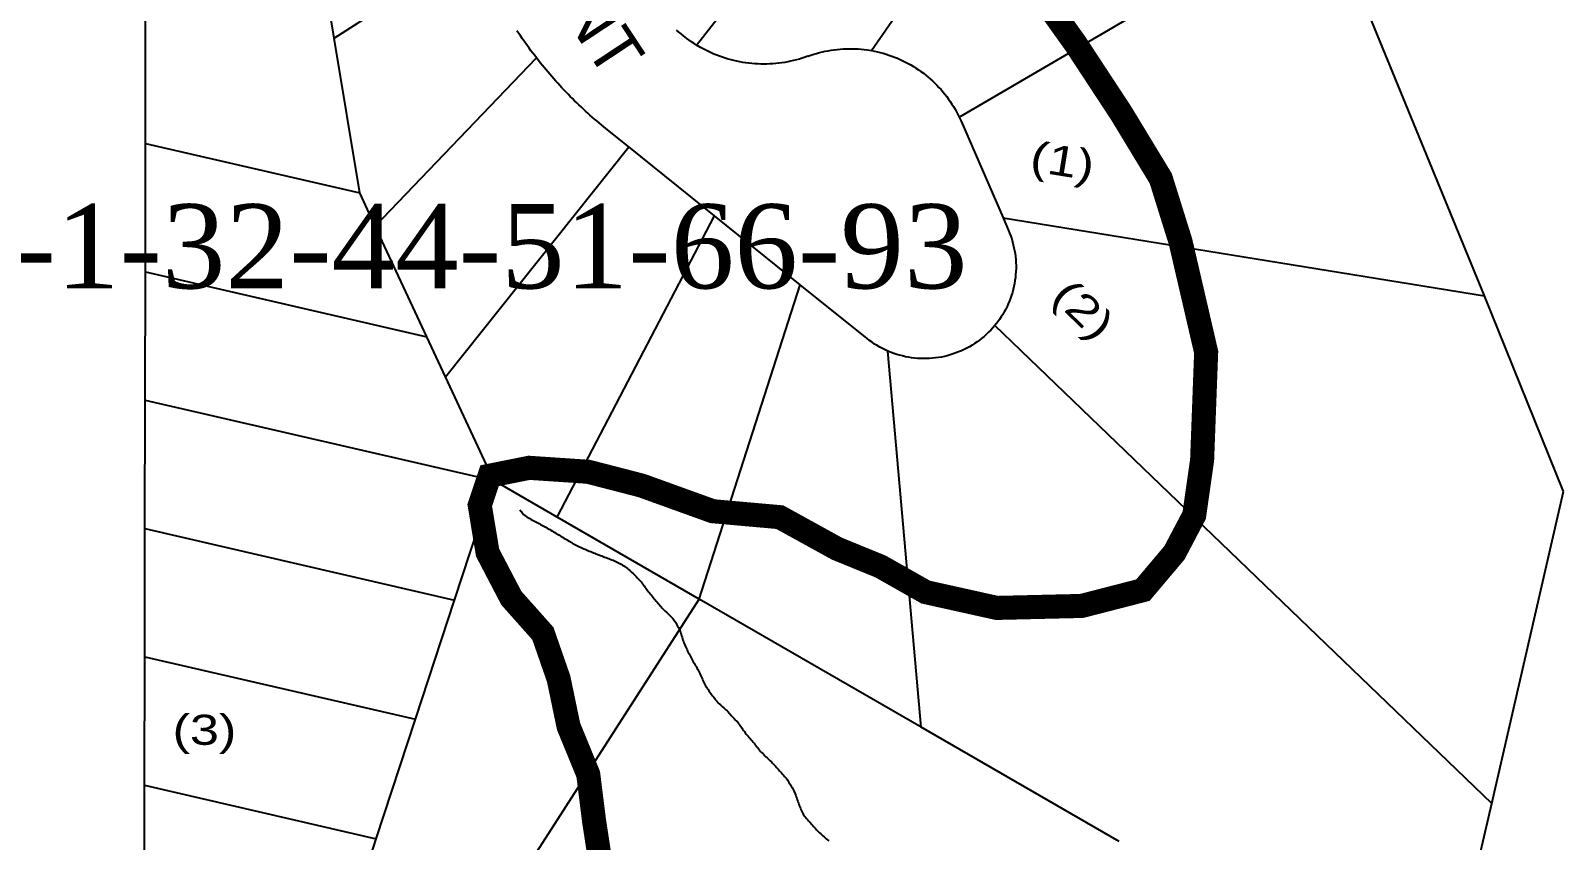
# Model space of a CAD drawing. Header units: millimetres. Extents: x 1745962 to 1749233, y 4525379 to 4529927.
# Drawn here: x 1748149 to 1748403.7, y 4527619.2 to 4527753.8 of the extents above; entities that cross this region are included whole.
import ezdxf
from ezdxf.enums import TextEntityAlignment as Align

# ---------------------------------------------------------------- set-up
doc = ezdxf.new("R2010")
doc.units = ezdxf.units.MM
doc.header["$LTSCALE"] = 10
doc.header["$MEASUREMENT"] = 0
for name, color, linetype in [('AROLL_ADDRESS', 44, 'Continuous'), ('AROLL_LOTS', 8, 'Continuous'), ('AROLL_ROADS', 7, 'Continuous'), ('WATER', 5, 'Continuous'), ('ZONING_STANDARDS', 140, 'Continuous'), ('ZONING_ZONES', 140, 'Continuous')]:
    doc.layers.add(name, color=color, linetype=linetype)
doc.styles.add('DUTCH', font='dutcheb.ttf')
doc.styles.add('Univers Condensed', font='UNVR57W.TTF')
doc.styles.add('Univers Light Condensed', font='unvr47a.ttf')

msp = doc.modelspace()

# ---------------------------------------------------------------- linework, layer by layer
at = {"layer": 'AROLL_LOTS'}
for p, q in [((1748259.67, 4527751.35), (1748308.32, 4527813.72)), ((1748288.72, 4527750.45), (1748321.15, 4527797.37)), ((1748303.3, 4527739.4), (1748363.91, 4527774.77)), ((1748390.57, 4527709.7), (1748363.91, 4527774.77)), ((1748199.42, 4527752.48), (1748221.35, 4527766.58)), ((1748168.06, 4527735), (1748168.05, 4527757.85)), ((1748199.42, 4527752.48), (1748198.52, 4527757.86)), ((1748203.69, 4527726.78), (1748199.42, 4527752.48)), ((1748206.26, 4527721.26), (1748233.05, 4527749.23)), ((1748303.3, 4527739.4), (1748303.62, 4527738.72)), ((1748303.62, 4527738.72), (1748310.59, 4527722.63)), ((1748168.05, 4527713.67), (1748168.06, 4527735)), ((1748168.06, 4527735), (1748203.69, 4527726.78)), ((1748248.39, 4527734.43), (1748244.6, 4527737.47)), ((1748217.92, 4527696.22), (1748248.39, 4527734.43)), ((1748262.63, 4527722.98), (1748248.39, 4527734.43)), ((1748206.26, 4527721.26), (1748203.69, 4527726.78)), ((1748236.47, 4527672.94), (1748262.63, 4527722.98)), ((1748276.88, 4527711.51), (1748262.63, 4527722.98)), ((1748310.59, 4527722.63), (1748390.57, 4527709.7)), ((1748310.59, 4527722.63), (1748311.49, 4527720.54)), ((1748214.82, 4527702.88), (1748206.26, 4527721.26)), ((1748168.01, 4527692.35), (1748168.05, 4527713.67)), ((1748168.05, 4527713.67), (1748214.82, 4527702.88)), ((1748260.11, 4527659.29), (1748276.88, 4527711.51)), ((1748288.01, 4527702.58), (1748276.88, 4527711.51)), ((1748403.7, 4527677.18), (1748390.57, 4527709.7)), ((1748391.8, 4527625.33), (1748309.2, 4527704.75)), ((1748217.92, 4527696.22), (1748214.82, 4527702.88)), ((1748296.97, 4527638.01), (1748291.45, 4527700.51)), ((1748225.94, 4527679.02), (1748217.92, 4527696.22)), ((1748167.98, 4527671.02), (1748168.01, 4527692.35)), ((1748168.01, 4527692.35), (1748225.94, 4527679.02)), ((1748219.42, 4527659.15), (1748225.94, 4527679.02)), ((1748236.47, 4527672.94), (1748225.94, 4527679.02)), ((1748391.8, 4527625.33), (1748403.7, 4527677.18)), ((1748260.11, 4527659.29), (1748236.47, 4527672.94)), ((1748167.94, 4527649.7), (1748167.98, 4527671.02)), ((1748167.98, 4527671.02), (1748219.42, 4527659.15)), ((1748212.92, 4527639.33), (1748219.42, 4527659.15)), ((1748217.67, 4527593.38), (1748260.11, 4527659.29)), ((1748296.97, 4527638.01), (1748260.11, 4527659.29)), ((1748167.91, 4527628.37), (1748167.94, 4527649.7)), ((1748167.94, 4527649.7), (1748212.92, 4527639.33)), ((1748206.43, 4527619.49), (1748212.92, 4527639.33)), ((1748329.88, 4527619.02), (1748296.97, 4527638.01)), ((1748167.88, 4527611), (1748167.91, 4527628.37)), ((1748167.91, 4527628.37), (1748206.43, 4527619.49)), ((1748383.25, 4527588.22), (1748391.8, 4527625.33)), ((1748197.96, 4527593.52), (1748206.43, 4527619.49))]:
    msp.add_line(p, q, dxfattribs=at)
for points in [[(1748233.05, 4527749.23), (1748232.75, 4527749.63), (1748232.45, 4527750.02), (1748232.14, 4527750.42), (1748231.85, 4527750.83), (1748231.55, 4527751.23), (1748231.26, 4527751.64), (1748230.97, 4527752.04), (1748230.69, 4527752.46), (1748230.41, 4527752.87), (1748230.13, 4527753.28), (1748229.81, 4527753.75)], [(1748257.46, 4527752.91), (1748257.07, 4527753.22), (1748256.68, 4527753.54), (1748256.3, 4527753.86)], [(1748259.67, 4527751.35), (1748259.25, 4527751.61), (1748258.83, 4527751.88), (1748258.42, 4527752.18), (1748258.02, 4527752.47), (1748257.46, 4527752.91)], [(1748278.17, 4527749.5), (1748277.7, 4527749.33), (1748277.22, 4527749.18), (1748276.74, 4527749.03), (1748276.26, 4527748.9), (1748275.78, 4527748.78), (1748275.29, 4527748.67), (1748274.8, 4527748.57), (1748274.31, 4527748.48), (1748273.82, 4527748.4), (1748273.31, 4527748.34), (1748272.82, 4527748.29), (1748272.32, 4527748.25), (1748271.82, 4527748.22), (1748271.32, 4527748.2), (1748270.82, 4527748.19), (1748270.32, 4527748.2), (1748269.82, 4527748.22), (1748269.33, 4527748.25), (1748268.83, 4527748.29), (1748268.33, 4527748.34), (1748267.83, 4527748.41), (1748267.34, 4527748.49), (1748266.84, 4527748.57), (1748266.36, 4527748.67), (1748265.87, 4527748.78), (1748265.39, 4527748.91), (1748264.9, 4527749.04), (1748264.42, 4527749.18), (1748263.95, 4527749.33), (1748263.48, 4527749.5), (1748263.01, 4527749.69), (1748262.54, 4527749.87), (1748262.08, 4527750.07), (1748261.63, 4527750.28), (1748261.19, 4527750.5), (1748260.74, 4527750.74), (1748260.3, 4527750.98), (1748259.67, 4527751.35)], [(1748278.17, 4527749.5), (1748278.64, 4527749.67), (1748279.12, 4527749.83), (1748279.59, 4527749.97), (1748280.07, 4527750.11), (1748280.56, 4527750.23), (1748281.05, 4527750.33), (1748281.54, 4527750.42), (1748282.03, 4527750.51), (1748282.53, 4527750.59), (1748283.02, 4527750.64), (1748283.52, 4527750.69), (1748284.02, 4527750.73), (1748284.52, 4527750.74), (1748285.02, 4527750.76), (1748285.52, 4527750.76), (1748286.02, 4527750.74), (1748286.51, 4527750.72), (1748287.02, 4527750.68), (1748287.51, 4527750.62), (1748288, 4527750.56), (1748288.72, 4527750.45)], [(1748288.72, 4527750.45), (1748289.22, 4527750.35), (1748289.71, 4527750.24), (1748290.19, 4527750.12), (1748290.68, 4527750), (1748291.16, 4527749.86), (1748291.63, 4527749.7), (1748292.1, 4527749.53), (1748292.57, 4527749.35), (1748293.03, 4527749.17), (1748293.49, 4527748.97), (1748293.95, 4527748.76), (1748294.39, 4527748.54), (1748294.83, 4527748.3), (1748295.27, 4527748.06), (1748295.7, 4527747.8), (1748296.12, 4527747.53), (1748296.54, 4527747.25), (1748296.94, 4527746.97), (1748297.35, 4527746.67), (1748297.74, 4527746.37), (1748298.13, 4527746.05), (1748298.51, 4527745.72), (1748298.88, 4527745.39), (1748299.24, 4527745.04), (1748299.6, 4527744.69), (1748299.94, 4527744.32), (1748300.28, 4527743.96), (1748300.6, 4527743.57), (1748300.92, 4527743.19), (1748301.23, 4527742.79), (1748301.52, 4527742.39), (1748301.81, 4527741.98), (1748302.08, 4527741.56), (1748302.35, 4527741.15), (1748302.61, 4527740.71), (1748302.85, 4527740.28), (1748303.3, 4527739.4)], [(1748244.6, 4527737.47), (1748244.22, 4527737.78), (1748243.83, 4527738.1), (1748243.45, 4527738.42), (1748243.07, 4527738.75), (1748242.69, 4527739.07), (1748242.31, 4527739.4), (1748241.93, 4527739.73), (1748241.56, 4527740.06), (1748241.19, 4527740.4), (1748240.83, 4527740.74), (1748240.47, 4527741.08), (1748240.1, 4527741.43), (1748239.74, 4527741.77), (1748239.38, 4527742.12), (1748239.02, 4527742.47), (1748238.67, 4527742.82), (1748238.32, 4527743.18), (1748237.97, 4527743.54), (1748237.62, 4527743.9), (1748237.29, 4527744.27), (1748236.94, 4527744.64), (1748236.6, 4527745.01), (1748236.27, 4527745.38), (1748235.93, 4527745.75), (1748235.61, 4527746.12), (1748235.28, 4527746.51), (1748234.96, 4527746.89), (1748234.64, 4527747.27), (1748234.32, 4527747.65), (1748234, 4527748.04), (1748233.69, 4527748.42), (1748233.37, 4527748.82), (1748233.05, 4527749.23)], [(1748311.49, 4527720.54), (1748311.68, 4527720.08), (1748311.86, 4527719.61), (1748312.02, 4527719.14), (1748312.16, 4527718.66), (1748312.29, 4527718.17), (1748312.4, 4527717.69), (1748312.49, 4527717.2), (1748312.58, 4527716.7), (1748312.65, 4527716.21), (1748312.69, 4527715.72), (1748312.72, 4527715.21), (1748312.74, 4527714.72), (1748312.74, 4527714.21), (1748312.72, 4527713.72), (1748312.68, 4527713.22), (1748312.63, 4527712.72), (1748312.57, 4527712.22), (1748312.48, 4527711.73), (1748312.38, 4527711.24), (1748312.27, 4527710.75), (1748312.14, 4527710.27), (1748311.99, 4527709.8), (1748311.83, 4527709.32), (1748311.65, 4527708.86), (1748311.45, 4527708.39), (1748311.25, 4527707.93), (1748311.03, 4527707.49), (1748310.79, 4527707.05), (1748310.54, 4527706.62), (1748310.27, 4527706.2), (1748309.99, 4527705.78), (1748309.7, 4527705.38), (1748309.2, 4527704.75)], [(1748309.2, 4527704.75), (1748308.88, 4527704.36), (1748308.54, 4527704), (1748308.19, 4527703.65), (1748307.83, 4527703.3), (1748307.45, 4527702.96), (1748307.07, 4527702.64), (1748306.67, 4527702.34), (1748306.28, 4527702.04), (1748305.87, 4527701.76), (1748305.44, 4527701.5), (1748305, 4527701.24), (1748304.57, 4527701), (1748304.13, 4527700.77), (1748303.67, 4527700.57), (1748303.21, 4527700.38), (1748302.74, 4527700.2), (1748302.27, 4527700.03), (1748301.8, 4527699.88), (1748301.32, 4527699.75), (1748300.83, 4527699.63), (1748300.34, 4527699.53), (1748299.84, 4527699.44), (1748299.35, 4527699.38), (1748298.85, 4527699.32), (1748298.35, 4527699.29), (1748297.86, 4527699.26), (1748297.35, 4527699.26), (1748296.85, 4527699.27), (1748296.35, 4527699.3), (1748295.85, 4527699.35), (1748295.36, 4527699.41), (1748294.87, 4527699.49), (1748294.37, 4527699.58), (1748293.89, 4527699.7), (1748293.4, 4527699.82), (1748292.92, 4527699.97), (1748292.45, 4527700.13), (1748291.98, 4527700.29), (1748291.45, 4527700.51)], [(1748291.45, 4527700.51), (1748290.99, 4527700.73), (1748290.54, 4527700.94), (1748290.1, 4527701.18), (1748289.67, 4527701.43), (1748289.25, 4527701.69), (1748288.83, 4527701.97), (1748288.42, 4527702.26), (1748288.01, 4527702.58)]]:
    msp.add_lwpolyline(points, dxfattribs=at)
at = {"layer": 'WATER'}
for points in [[(1748230.31, 4527674.12), (1748230.42, 4527673.9), (1748230.61, 4527673.74), (1748230.77, 4527673.55), (1748230.92, 4527673.36), (1748231.09, 4527673.17), (1748231.31, 4527673.04), (1748231.52, 4527672.91), (1748231.74, 4527672.79), (1748231.96, 4527672.67), (1748232.18, 4527672.54), (1748232.39, 4527672.42), (1748232.61, 4527672.3), (1748232.83, 4527672.19), (1748233.06, 4527672.07), (1748233.27, 4527671.96), (1748233.5, 4527671.84), (1748233.72, 4527671.71), (1748233.94, 4527671.6), (1748234.16, 4527671.48), (1748234.38, 4527671.36), (1748234.6, 4527671.24), (1748234.81, 4527671.11), (1748235.03, 4527670.99), (1748235.25, 4527670.87), (1748235.46, 4527670.74), (1748235.69, 4527670.62), (1748235.9, 4527670.49), (1748236.11, 4527670.37), (1748236.33, 4527670.23), (1748236.54, 4527670.11), (1748236.75, 4527669.98), (1748236.96, 4527669.84), (1748237.17, 4527669.71), (1748237.39, 4527669.58), (1748237.6, 4527669.45), (1748237.82, 4527669.32), (1748238.03, 4527669.19), (1748238.25, 4527669.06), (1748238.46, 4527668.94), (1748238.67, 4527668.81), (1748238.9, 4527668.69), (1748239.11, 4527668.56), (1748239.33, 4527668.44), (1748239.55, 4527668.32), (1748239.77, 4527668.2), (1748239.99, 4527668.08), (1748240.22, 4527667.98), (1748240.45, 4527667.88), (1748240.68, 4527667.77), (1748240.9, 4527667.67), (1748241.13, 4527667.58), (1748241.36, 4527667.48), (1748241.59, 4527667.39), (1748241.82, 4527667.29), (1748242.06, 4527667.21), (1748242.29, 4527667.11), (1748242.52, 4527667.01), (1748242.76, 4527666.92), (1748242.99, 4527666.83), (1748243.22, 4527666.73), (1748243.44, 4527666.64), (1748243.68, 4527666.56), (1748243.92, 4527666.48), (1748244.15, 4527666.38), (1748244.38, 4527666.3), (1748244.62, 4527666.21), (1748244.86, 4527666.13), (1748245.09, 4527666.04), (1748245.32, 4527665.94), (1748245.55, 4527665.85), (1748245.79, 4527665.76), (1748246.02, 4527665.66), (1748246.25, 4527665.56), (1748246.48, 4527665.46), (1748246.69, 4527665.34), (1748246.91, 4527665.21), (1748247.13, 4527665.09), (1748247.34, 4527664.96), (1748247.55, 4527664.83), (1748247.77, 4527664.7), (1748247.97, 4527664.55), (1748248.16, 4527664.38), (1748248.35, 4527664.22), (1748248.54, 4527664.06), (1748248.73, 4527663.9), (1748248.92, 4527663.74), (1748249.11, 4527663.57), (1748249.3, 4527663.41), (1748249.47, 4527663.23), (1748249.64, 4527663.04), (1748249.81, 4527662.86), (1748249.97, 4527662.68), (1748250.14, 4527662.49), (1748250.31, 4527662.3), (1748250.48, 4527662.11), (1748250.63, 4527661.92), (1748250.77, 4527661.72), (1748250.92, 4527661.52), (1748251.08, 4527661.31), (1748251.23, 4527661.12), (1748251.37, 4527660.91), (1748251.52, 4527660.71), (1748251.67, 4527660.51), (1748251.83, 4527660.32), (1748251.99, 4527660.13), (1748252.15, 4527659.94), (1748252.31, 4527659.74), (1748252.47, 4527659.56), (1748252.63, 4527659.36), (1748252.79, 4527659.17), (1748252.95, 4527658.98), (1748253.11, 4527658.78), (1748253.27, 4527658.59), (1748253.43, 4527658.39), (1748253.59, 4527658.2), (1748253.75, 4527658.01), (1748253.91, 4527657.83), (1748254.1, 4527657.66), (1748254.28, 4527657.49), (1748254.46, 4527657.32), (1748254.64, 4527657.14), (1748254.83, 4527656.97), (1748255.01, 4527656.8), (1748255.18, 4527656.63), (1748255.36, 4527656.44), (1748255.53, 4527656.25), (1748255.69, 4527656.07), (1748255.85, 4527655.87), (1748256, 4527655.68), (1748256.14, 4527655.46), (1748256.27, 4527655.26), (1748256.39, 4527655.04), (1748256.51, 4527654.81), (1748256.64, 4527654.6), (1748256.76, 4527654.38), (1748256.85, 4527654.15), (1748256.95, 4527653.93), (1748257.03, 4527653.68), (1748257.09, 4527653.44), (1748257.17, 4527653.21), (1748257.24, 4527652.97), (1748257.31, 4527652.72), (1748257.39, 4527652.49), (1748257.48, 4527652.25), (1748257.56, 4527652.02), (1748257.66, 4527651.79), (1748257.75, 4527651.55), (1748257.85, 4527651.32), (1748257.96, 4527651.1), (1748258.07, 4527650.88), (1748258.17, 4527650.65), (1748258.28, 4527650.43), (1748258.4, 4527650.21), (1748258.51, 4527649.99), (1748258.63, 4527649.76), (1748258.74, 4527649.54), (1748258.86, 4527649.32), (1748258.98, 4527649.1), (1748259.11, 4527648.88), (1748259.24, 4527648.67), (1748259.37, 4527648.45), (1748259.5, 4527648.24), (1748259.62, 4527648.03), (1748259.74, 4527647.8), (1748259.86, 4527647.59), (1748259.98, 4527647.36), (1748260.09, 4527647.14), (1748260.2, 4527646.92), (1748260.32, 4527646.69), (1748260.41, 4527646.46), (1748260.51, 4527646.23), (1748260.62, 4527646.01), (1748260.72, 4527645.78), (1748260.83, 4527645.56), (1748260.94, 4527645.33), (1748261.05, 4527645.1), (1748261.16, 4527644.88), (1748261.28, 4527644.66), (1748261.43, 4527644.46), (1748261.57, 4527644.26), (1748261.72, 4527644.06), (1748261.87, 4527643.86), (1748262.01, 4527643.64), (1748262.16, 4527643.44), (1748262.31, 4527643.25), (1748262.45, 4527643.04), (1748262.61, 4527642.85), (1748262.77, 4527642.65), (1748262.93, 4527642.46), (1748263.09, 4527642.27), (1748263.25, 4527642.07), (1748263.42, 4527641.89), (1748263.62, 4527641.74), (1748263.79, 4527641.57), (1748263.98, 4527641.41), (1748264.17, 4527641.23), (1748264.35, 4527641.07), (1748264.54, 4527640.9), (1748264.72, 4527640.73), (1748264.89, 4527640.55), (1748265.05, 4527640.35), (1748265.22, 4527640.16), (1748265.39, 4527639.99), (1748265.56, 4527639.81), (1748265.74, 4527639.63), (1748265.91, 4527639.45), (1748266.08, 4527639.27), (1748266.26, 4527639.09), (1748266.43, 4527638.91), (1748266.59, 4527638.71), (1748266.74, 4527638.51), (1748266.88, 4527638.31), (1748267.02, 4527638.11), (1748267.17, 4527637.89), (1748267.31, 4527637.69), (1748267.46, 4527637.49), (1748267.61, 4527637.29), (1748267.75, 4527637.08), (1748267.9, 4527636.89), (1748268.06, 4527636.7), (1748268.22, 4527636.51), (1748268.39, 4527636.31), (1748268.55, 4527636.12), (1748268.72, 4527635.94), (1748268.87, 4527635.74), (1748269.04, 4527635.56), (1748269.2, 4527635.36), (1748269.35, 4527635.16), (1748269.5, 4527634.97), (1748269.66, 4527634.77), (1748269.82, 4527634.58), (1748269.97, 4527634.39), (1748270.13, 4527634.19), (1748270.29, 4527634), (1748270.46, 4527633.81), (1748270.64, 4527633.64), (1748270.83, 4527633.47), (1748271, 4527633.29), (1748271.18, 4527633.12), (1748271.37, 4527632.95), (1748271.55, 4527632.78), (1748271.72, 4527632.61), (1748271.91, 4527632.42), (1748272.08, 4527632.25), (1748272.26, 4527632.06), (1748272.42, 4527631.89), (1748272.6, 4527631.71), (1748272.77, 4527631.52), (1748272.93, 4527631.34), (1748273.1, 4527631.15), (1748273.28, 4527630.97), (1748273.44, 4527630.78), (1748273.61, 4527630.6), (1748273.78, 4527630.42), (1748273.95, 4527630.23), (1748274.11, 4527630.05), (1748274.28, 4527629.85), (1748274.44, 4527629.67), (1748274.6, 4527629.47), (1748274.75, 4527629.28), (1748274.88, 4527629.06), (1748275, 4527628.84), (1748275.14, 4527628.63), (1748275.27, 4527628.42), (1748275.39, 4527628.2), (1748275.53, 4527627.99), (1748275.65, 4527627.77), (1748275.76, 4527627.55), (1748275.87, 4527627.33), (1748276.05, 4527626.93)], [(1748276.05, 4527626.93), (1748276.15, 4527626.69), (1748276.23, 4527626.45), (1748276.31, 4527626.22), (1748276.39, 4527625.97), (1748276.46, 4527625.74), (1748276.54, 4527625.51), (1748276.63, 4527625.27), (1748276.72, 4527625.03), (1748276.81, 4527624.81), (1748276.9, 4527624.57), (1748277, 4527624.34), (1748277.1, 4527624.11), (1748277.19, 4527623.88), (1748277.3, 4527623.66), (1748277.44, 4527623.45), (1748277.59, 4527623.24), (1748277.75, 4527623.06), (1748277.91, 4527622.86), (1748278.07, 4527622.68), (1748278.25, 4527622.49), (1748278.41, 4527622.3), (1748278.57, 4527622.11), (1748278.73, 4527621.93), (1748278.9, 4527621.74), (1748279.07, 4527621.55), (1748279.24, 4527621.36), (1748279.4, 4527621.18), (1748279.57, 4527620.99), (1748279.73, 4527620.8), (1748279.91, 4527620.63), (1748280.1, 4527620.46), (1748280.28, 4527620.3), (1748280.46, 4527620.12), (1748280.65, 4527619.96), (1748280.84, 4527619.79), (1748281.02, 4527619.62), (1748281.21, 4527619.46), (1748281.4, 4527619.3), (1748281.61, 4527619.15)]]:
    msp.add_lwpolyline(points, dxfattribs=at)
at = {"layer": 'ZONING_ZONES', "const_width": 4}
msp.add_lwpolyline([(1748244.6, 4527609.54), (1748242.64, 4527622.33), (1748241.65, 4527630.2), (1748238.38, 4527638.17), (1748236.74, 4527646.04), (1748234.12, 4527653.58), (1748228.87, 4527659.48), (1748224.93, 4527667.02), (1748223.62, 4527674.89), (1748225.26, 4527679.81), (1748231.82, 4527681.12), (1748241.66, 4527680.46), (1748250.52, 4527678.17), (1748262.33, 4527673.91), (1748273.48, 4527672.92), (1748282.99, 4527667.68), (1748290.21, 4527664.73), (1748297.75, 4527660.46), (1748309.56, 4527657.84), (1748323.66, 4527658.17), (1748333.83, 4527660.79), (1748339.08, 4527667.02), (1748342.36, 4527673.25), (1748343.67, 4527682.43), (1748344.34, 4527700.33), (1748340.08, 4527718.69), (1748336.8, 4527729.18), (1748330.24, 4527740), (1748322.7, 4527751.48), (1748316.14, 4527760.66)], dxfattribs=at)

# ---------------------------------------------------------------- texts
at = {"layer": 'AROLL_ADDRESS', "style": 'Univers Light Condensed', "width": 1.3}
for s, rotation, p in [('(1)', 350.82, (1748314.84, 4527730.49)), ('(2)', 316.12, (1748318.43, 4527709.32)), ('(3)', 359.94, (1748172.56, 4527635.1))]:
    msp.add_text(s, height=5, rotation=rotation, dxfattribs=at).set_placement(p)
at = {"layer": 'AROLL_ROADS', "style": 'Univers Condensed'}
msp.add_text('CUDIA CRESCENT', height=8, rotation=303.45, dxfattribs=at).set_placement((1748192.21, 4527824.73))
at = {"layer": 'ZONING_STANDARDS', "style": 'DUTCH'}
msp.add_text('S-1-32-44-51-66-93', height=14, dxfattribs=at).set_placement((1748219.54, 4527717.94), align=Align.MIDDLE_CENTER)

doc.saveas('drawing.dxf')
